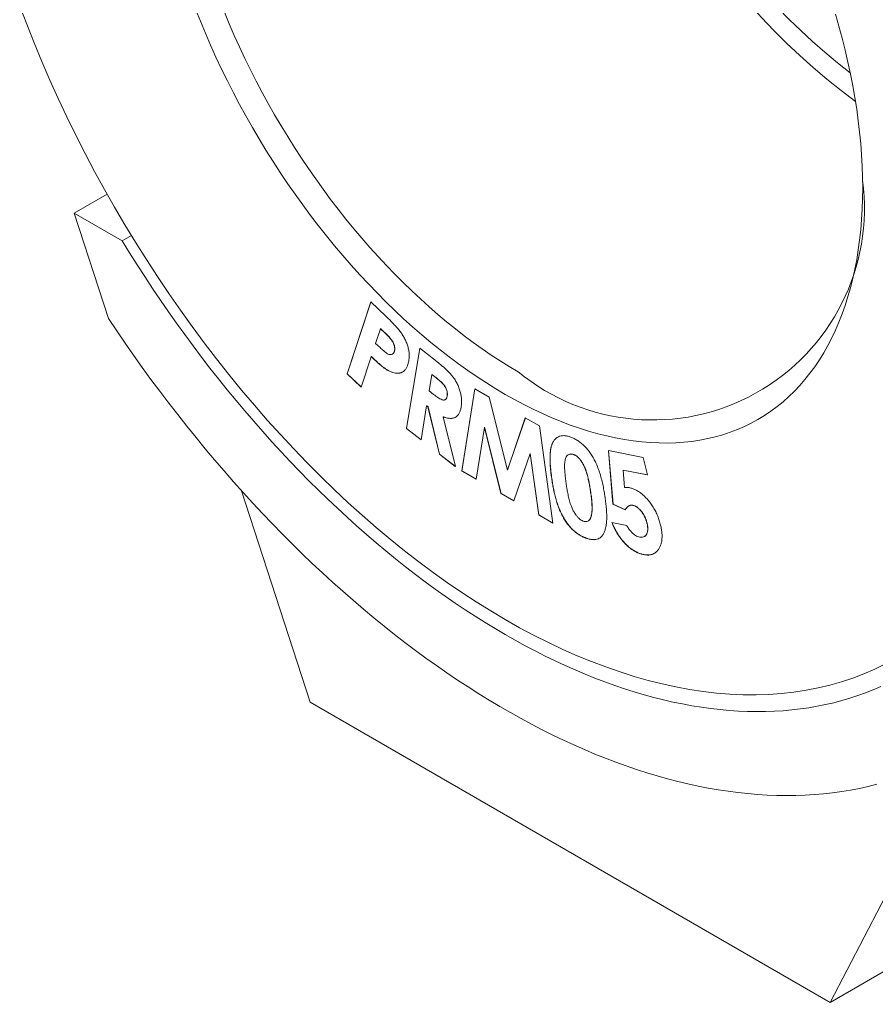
# Model space of a CAD drawing. Header units: inches. Extents: x 0.1 to 10.9, y 0 to 8.5.
# Drawn here: x 8.948 to 9.647, y 6.031 to 6.833 of the extents above; entities that cross this region are included whole.
import ezdxf

# ---------------------------------------------------------------- set-up
doc = ezdxf.new("R2010")
doc.units = ezdxf.units.IN
doc.header["$MEASUREMENT"] = 0

msp = doc.modelspace()

# ---------------------------------------------------------------- linework, layer by layer
at = {"color": 7, "linetype": 'Continuous', "lineweight": 18}
for p, q in [((8.99278, 6.67527), (9.01957, 6.69073)), ((8.99278, 6.67527), (9.02063, 6.58944)), ((9.03179, 6.65274), (8.99278, 6.67527)), ((9.03179, 6.65274), (9.0393, 6.65708)), ((9.21542, 6.5442), (9.23467, 6.6028)), ((9.21553, 6.54426), (9.23474, 6.60273)), ((9.23467, 6.6028), (9.24686, 6.59127)), ((9.24258, 6.58102), (9.23864, 6.56903)), ((9.24268, 6.58108), (9.24258, 6.58102)), ((9.24582, 6.57796), (9.24258, 6.58102)), ((9.24592, 6.57802), (9.24268, 6.58108)), ((9.24592, 6.57802), (9.24582, 6.57796)), ((9.23864, 6.56903), (9.24228, 6.56559)), ((9.25284, 6.56996), (9.25274, 6.5699)), ((9.23517, 6.55821), (9.23507, 6.55815)), ((9.25225, 6.5602), (9.25238, 6.56028)), ((9.25393, 6.56246), (9.25382, 6.5624)), ((9.26383, 6.49953), (9.27467, 6.56502)), ((9.26394, 6.4996), (9.27475, 6.56495)), ((9.27467, 6.56502), (9.28721, 6.55524)), ((9.23507, 6.55815), (9.22691, 6.53335)), ((9.21553, 6.54426), (9.21542, 6.5442)), ((9.22691, 6.53335), (9.21542, 6.5442)), ((9.22695, 6.53347), (9.21553, 6.54426)), ((9.24757, 6.54769), (9.24746, 6.54763)), ((9.28448, 6.5436), (9.28226, 6.5302)), ((9.28459, 6.54366), (9.28448, 6.5436)), ((9.28773, 6.54107), (9.28448, 6.5436)), ((9.28784, 6.54113), (9.28459, 6.54366)), ((9.28784, 6.54113), (9.28773, 6.54107)), ((9.28226, 6.5302), (9.28597, 6.52731)), ((9.29712, 6.52635), (9.29701, 6.52629)), ((9.30886, 6.46489), (9.31946, 6.53192)), ((9.30897, 6.46495), (9.31955, 6.53187)), ((9.31946, 6.53192), (9.33125, 6.52519)), ((9.28036, 6.51812), (9.28025, 6.51806)), ((9.28145, 6.51726), (9.28036, 6.51812)), ((9.29534, 6.5231), (9.29547, 6.52318)), ((9.33125, 6.52519), (9.34612, 6.46571)), ((9.28025, 6.51806), (9.27566, 6.49032)), ((9.28135, 6.5172), (9.28025, 6.51806)), ((9.28145, 6.51726), (9.28135, 6.5172)), ((9.29074, 6.47858), (9.28135, 6.5172)), ((9.29085, 6.47864), (9.28145, 6.51726)), ((9.29388, 6.50913), (9.29378, 6.50907)), ((9.29378, 6.50907), (9.30366, 6.46852)), ((9.34612, 6.46571), (9.36073, 6.50835)), ((9.34622, 6.46578), (9.3608, 6.50831)), ((9.36073, 6.50835), (9.37234, 6.50172)), ((9.26394, 6.4996), (9.26383, 6.49953)), ((9.27566, 6.49032), (9.26383, 6.49953)), ((9.27568, 6.49045), (9.26394, 6.4996)), ((9.32734, 6.50049), (9.32061, 6.45818)), ((9.32744, 6.50055), (9.32734, 6.50049)), ((9.34084, 6.44662), (9.32734, 6.50049)), ((9.34094, 6.44668), (9.32744, 6.50055)), ((9.37234, 6.50172), (9.38334, 6.42233)), ((9.38313, 6.48795), (9.38303, 6.48789)), ((9.29085, 6.47864), (9.29074, 6.47858)), ((9.30366, 6.46852), (9.29074, 6.47858)), ((9.30361, 6.4687), (9.29085, 6.47864)), ((9.36473, 6.47913), (9.35146, 6.44055)), ((9.36483, 6.47919), (9.36473, 6.47913)), ((9.37173, 6.42898), (9.36473, 6.47913)), ((9.37183, 6.42904), (9.36483, 6.47919)), ((9.39583, 6.47822), (9.3957, 6.47814)), ((9.40029, 6.47834), (9.40019, 6.47828)), ((9.42856, 6.48154), (9.45683, 6.47595)), ((9.43228, 6.43791), (9.42856, 6.48154)), ((9.43239, 6.43797), (9.42867, 6.48152)), ((9.45683, 6.47595), (9.46031, 6.46171)), ((9.30897, 6.46495), (9.30886, 6.46489)), ((9.32061, 6.45818), (9.30886, 6.46489)), ((9.32062, 6.45829), (9.30897, 6.46495)), ((9.34622, 6.46578), (9.34612, 6.46571)), ((9.44072, 6.46566), (9.44062, 6.4656)), ((9.44062, 6.4656), (9.44177, 6.45131)), ((9.46031, 6.46171), (9.44062, 6.4656)), ((9.46029, 6.4618), (9.44072, 6.46566)), ((9.38241, 6.45862), (9.3823, 6.45856)), ((9.12925, 6.4488), (9.18523, 6.27632)), ((9.34094, 6.44668), (9.34084, 6.44662)), ((9.35146, 6.44055), (9.34084, 6.44662)), ((9.35149, 6.44065), (9.34094, 6.44668)), ((9.41416, 6.44758), (9.41406, 6.44752)), ((9.43239, 6.43797), (9.43228, 6.43791)), ((9.44233, 6.43324), (9.43228, 6.43791)), ((9.44243, 6.43331), (9.43239, 6.43797)), ((9.44509, 6.4364), (9.44496, 6.43632)), ((9.4485, 6.43693), (9.44839, 6.43687)), ((9.37183, 6.42904), (9.37173, 6.42898)), ((9.38334, 6.42233), (9.37173, 6.42898)), ((9.38332, 6.42247), (9.37183, 6.42904)), ((9.41196, 6.42408), (9.41209, 6.42416)), ((9.41425, 6.42697), (9.41414, 6.42691)), ((9.43145, 6.42278), (9.44351, 6.4204)), ((9.46013, 6.4224), (9.46002, 6.42234)), ((9.41025, 6.41024), (9.41014, 6.41017)), ((9.45779, 6.41137), (9.45792, 6.41145)), ((9.45746, 6.39673), (9.45736, 6.39667)), ((9.18523, 6.27632), (9.60949, 6.0314)), ((9.60949, 6.0314), (10.03376, 6.27632)), ((9.60949, 6.0314), (9.72106, 6.24632))]:
    msp.add_line(p, q, dxfattribs=at)
at = {"color": 7, "linetype": 'Continuous', "lineweight": 18, "flags": 128}
for points in [[(8.94818, 6.84457), (8.95394, 6.82935), (8.95998, 6.81416), (8.96627, 6.799), (8.97283, 6.78388), (8.97964, 6.76882), (8.9867, 6.75383), (8.99401, 6.73891), (9.00155, 6.72407), (9.00933, 6.70934), (9.01734, 6.6947), (9.02558, 6.68019), (9.03403, 6.6658), (9.0427, 6.65155), (9.05157, 6.63744), (9.06064, 6.62349), (9.06991, 6.6097), (9.07937, 6.59609), (9.089, 6.58266), (9.09882, 6.56942), (9.1088, 6.55639), (9.11894, 6.54357), (9.12924, 6.53097), (9.13968, 6.51859), (9.15026, 6.50645), (9.16098, 6.49456), (9.17182, 6.48292), (9.18278, 6.47155), (9.19386, 6.46044), (9.20503, 6.44961), (9.2163, 6.43906), (9.22766, 6.4288), (9.2391, 6.41885), (9.25061, 6.40919), (9.26218, 6.39985), (9.27381, 6.39083), (9.28549, 6.38213), (9.29721, 6.37377), (9.30896, 6.36574), (9.32074, 6.35805), (9.33253, 6.3507), (9.34433, 6.34371), (9.35613, 6.33708), (9.36792, 6.33081), (9.3797, 6.3249), (9.39145, 6.31936), (9.40317, 6.3142), (9.41485, 6.30941), (9.42648, 6.30501), (9.43805, 6.30098), (9.44956, 6.29735), (9.461, 6.2941), (9.47236, 6.29124), (9.48363, 6.28878), (9.4948, 6.28671), (9.50587, 6.28503), (9.51684, 6.28375), (9.52768, 6.28287), (9.5384, 6.28239), (9.54898, 6.28231), (9.55942, 6.28262), (9.56972, 6.28334), (9.57986, 6.28445), (9.58984, 6.28596), (9.59965, 6.28787), (9.60929, 6.29017), (9.61875, 6.29287), (9.62801, 6.29595), (9.63709, 6.29943), (9.64596, 6.30329), (9.65463, 6.30754)], [(9.34433, 6.52744), (9.33669, 6.53196), (9.32906, 6.53671), (9.32144, 6.54169), (9.31384, 6.54688), (9.30626, 6.5523), (9.2987, 6.55792), (9.29117, 6.56376), (9.28368, 6.56981), (9.27624, 6.57605), (9.26884, 6.58249), (9.26149, 6.58913), (9.25419, 6.59595), (9.24696, 6.60296), (9.2398, 6.61015), (9.23271, 6.61751), (9.22569, 6.62504), (9.21876, 6.63274), (9.21191, 6.64059), (9.20515, 6.6486), (9.19849, 6.65675), (9.19193, 6.66505), (9.18547, 6.67348), (9.17912, 6.68205), (9.17288, 6.69074), (9.16676, 6.69955), (9.16077, 6.70847), (9.1549, 6.71749), (9.14916, 6.72662), (9.14355, 6.73584), (9.13808, 6.74515), (9.13275, 6.75455), (9.12757, 6.76401), (9.12253, 6.77355), (9.11765, 6.78315), (9.11292, 6.7928), (9.10835, 6.80251), (9.10395, 6.81225), (9.0997, 6.82203), (9.09563, 6.83184), (9.09173, 6.84167)], [(9.11528, 6.83914), (9.11921, 6.82969), (9.12329, 6.82026), (9.12754, 6.81087), (9.13194, 6.80152), (9.1365, 6.79222), (9.1412, 6.78297), (9.14606, 6.77378), (9.15105, 6.76466), (9.15619, 6.75561), (9.16146, 6.74664), (9.16686, 6.73775), (9.17239, 6.72895), (9.17805, 6.72025), (9.18383, 6.71166), (9.18972, 6.70317), (9.19573, 6.6948), (9.20185, 6.68654), (9.20807, 6.67842), (9.2144, 6.67042), (9.22082, 6.66256), (9.22733, 6.65485), (9.23393, 6.64728), (9.24061, 6.63987), (9.24737, 6.63261), (9.25421, 6.62551), (9.26111, 6.61859), (9.26808, 6.61183), (9.27511, 6.60526), (9.28219, 6.59886), (9.28932, 6.59265), (9.2965, 6.58664), (9.30371, 6.58081), (9.31097, 6.57519), (9.31825, 6.56976), (9.32556, 6.56455), (9.33288, 6.55954), (9.34023, 6.55474), (9.34758, 6.55017), (9.35494, 6.54581)], [(9.61381, 6.83759), (9.61664, 6.82777), (9.61928, 6.81797), (9.62173, 6.8082), (9.624, 6.79847), (9.62607, 6.78879), (9.62795, 6.77916), (9.62964, 6.76958), (9.63113, 6.76008), (9.63242, 6.75064), (9.63352, 6.74128), (9.63441, 6.732), (9.63511, 6.72282), (9.63561, 6.71373), (9.63591, 6.70475), (9.63601, 6.69587), (9.63591, 6.68712), (9.63561, 6.67848), (9.63511, 6.66997), (9.63441, 6.66159), (9.63352, 6.65335), (9.63242, 6.64526), (9.63113, 6.63731), (9.62964, 6.62953), (9.62795, 6.6219), (9.62607, 6.61444), (9.624, 6.60715), (9.62173, 6.60003), (9.61928, 6.5931), (9.61664, 6.58635), (9.61381, 6.5798), (9.61079, 6.57343), (9.6076, 6.56727), (9.60422, 6.56131), (9.60066, 6.55556), (9.59693, 6.55002), (9.59303, 6.5447), (9.58895, 6.53959), (9.58471, 6.53471), (9.5803, 6.53005), (9.57574, 6.52563), (9.57101, 6.52143), (9.56613, 6.51747), (9.56109, 6.51375), (9.55591, 6.51026), (9.55058, 6.50702), (9.54511, 6.50403), (9.5395, 6.50128), (9.53376, 6.49878), (9.52789, 6.49653), (9.52189, 6.49453), (9.51578, 6.49279), (9.50954, 6.4913), (9.50319, 6.49007), (9.49673, 6.48909), (9.49017, 6.48837), (9.48351, 6.48791), (9.47675, 6.4877), (9.4699, 6.48776), (9.46297, 6.48807), (9.45595, 6.48864), (9.44886, 6.48946), (9.44169, 6.49055), (9.43446, 6.49189), (9.42717, 6.49348), (9.41982, 6.49533), (9.41242, 6.49743), (9.40497, 6.49979), (9.39748, 6.50239), (9.38996, 6.50524), (9.3824, 6.50834), (9.37482, 6.51168), (9.36721, 6.51526), (9.35959, 6.51909), (9.35196, 6.52314), (9.34433, 6.52744)], [(9.03179, 6.65274), (9.03786, 6.64291), (9.04402, 6.63315), (9.05027, 6.62345), (9.05661, 6.61384), (9.06305, 6.6043), (9.06957, 6.59485), (9.07619, 6.58548), (9.08288, 6.57619), (9.08966, 6.567), (9.09651, 6.5579), (9.10345, 6.5489), (9.11046, 6.54), (9.11754, 6.53119), (9.1247, 6.5225), (9.13192, 6.51391), (9.13921, 6.50543), (9.14657, 6.49706), (9.15398, 6.48881), (9.16146, 6.48067), (9.16899, 6.47266), (9.17658, 6.46477), (9.18422, 6.457), (9.19192, 6.44936), (9.19966, 6.44185), (9.20744, 6.43448), (9.21527, 6.42724), (9.22314, 6.42014), (9.23104, 6.41317), (9.23899, 6.40635), (9.24696, 6.39967), (9.25497, 6.39314), (9.263, 6.38676), (9.27106, 6.38052), (9.27915, 6.37444), (9.28725, 6.36851), (9.29537, 6.36274), (9.30351, 6.35712), (9.31166, 6.35167), (9.31981, 6.34637), (9.32798, 6.34124), (9.33615, 6.33627), (9.34433, 6.33147), (9.3525, 6.32683), (9.36068, 6.32236), (9.36884, 6.31807), (9.377, 6.31394), (9.38515, 6.30999), (9.39329, 6.30621), (9.40141, 6.30261), (9.40951, 6.29918), (9.4176, 6.29593), (9.42565, 6.29286), (9.43369, 6.28997), (9.4417, 6.28726), (9.44967, 6.28473), (9.45761, 6.28238), (9.46552, 6.28021), (9.47339, 6.27823), (9.48122, 6.27643), (9.489, 6.27482), (9.49674, 6.27339), (9.50443, 6.27215), (9.51208, 6.27109), (9.51967, 6.27022), (9.5272, 6.26953), (9.53468, 6.26904), (9.54209, 6.26872), (9.54945, 6.2686), (9.55674, 6.26866), (9.56396, 6.26891), (9.57112, 6.26935), (9.5782, 6.26997), (9.58521, 6.27078), (9.59214, 6.27178), (9.599, 6.27296), (9.60578, 6.27433), (9.61247, 6.27589), (9.61908, 6.27762), (9.62561, 6.27955), (9.63204, 6.28165), (9.63839, 6.28394), (9.64464, 6.28641), (9.6508, 6.28906)], [(9.64747, 6.20932), (9.64044, 6.20757), (9.63333, 6.20599), (9.62614, 6.20461), (9.61887, 6.20341), (9.61152, 6.20239), (9.60409, 6.20157), (9.59659, 6.20093), (9.58903, 6.20047), (9.58139, 6.20021), (9.57368, 6.20013), (9.56591, 6.20024), (9.55808, 6.20054), (9.55019, 6.20102), (9.54224, 6.2017), (9.53423, 6.20256), (9.52617, 6.2036), (9.51806, 6.20484), (9.5099, 6.20625), (9.50169, 6.20786), (9.49344, 6.20965), (9.48514, 6.21162), (9.47681, 6.21378), (9.46844, 6.21613), (9.46003, 6.21865), (9.45159, 6.22136), (9.44312, 6.22425), (9.43463, 6.22732), (9.4261, 6.23057), (9.41756, 6.234), (9.40899, 6.23761), (9.40041, 6.24139), (9.39181, 6.24535), (9.38319, 6.24949), (9.37457, 6.2538), (9.36593, 6.25828), (9.35729, 6.26293), (9.34865, 6.26775), (9.34001, 6.27274), (9.33136, 6.2779), (9.32272, 6.28322), (9.31409, 6.28871), (9.30547, 6.29436), (9.29685, 6.30017), (9.28825, 6.30614), (9.27967, 6.31227), (9.2711, 6.31855), (9.26255, 6.32499), (9.25403, 6.33158), (9.24553, 6.33832), (9.23707, 6.34521), (9.22863, 6.35224), (9.22022, 6.35942), (9.21185, 6.36674), (9.20351, 6.3742), (9.19522, 6.38181), (9.18697, 6.38954), (9.17876, 6.39741), (9.1706, 6.40542), (9.16249, 6.41355), (9.15443, 6.42181), (9.14642, 6.4302), (9.13847, 6.4387), (9.13058, 6.44733), (9.12275, 6.45608), (9.11498, 6.46494), (9.10727, 6.47391), (9.09963, 6.48299), (9.09206, 6.49219), (9.08457, 6.50148), (9.07714, 6.51088), (9.06979, 6.52038), (9.06252, 6.52998), (9.05533, 6.53967), (9.04822, 6.54945), (9.04119, 6.55932), (9.03425, 6.56928), (9.0274, 6.57932), (9.02063, 6.58944)]]:
    msp.add_lwpolyline(points, dxfattribs=at)
at = {"color": 7, "linetype": 'Continuous', "lineweight": 18}
for centre, radius, start, end in [((9.9723, 7.22678), 0.57363, 186.60996, 233.38467), ((9.95346, 7.2159), 0.53748, 187.54834, 232.44628), ((9.46465, 6.67933), 0.17282, 230.59067, 7.56538)]:
    msp.add_arc(centre, radius, start, end, dxfattribs=at)
for points, knots in [([(9.24686, 6.59127), (9.24765, 6.59052), (9.24923, 6.58901), (9.25157, 6.58668), (9.25389, 6.58427), (9.25616, 6.58176), (9.25835, 6.57913), (9.26041, 6.5763), (9.2622, 6.57325), (9.26375, 6.57003), (9.26489, 6.56669), (9.26569, 6.56336), (9.26607, 6.56014), (9.26604, 6.55714), (9.26568, 6.55434), (9.26519, 6.55269), (9.26495, 6.55187)], [0, 0, 0, 0, 0.070034, 0.140067, 0.210103, 0.280125, 0.350152, 0.420153, 0.490123, 0.560102, 0.633393, 0.706683, 0.779993, 0.853324, 0.926651, 1, 1, 1, 1]), ([(9.25274, 6.5699), (9.25218, 6.57078), (9.25107, 6.57252), (9.2492, 6.57458), (9.24745, 6.57639), (9.24636, 6.57744), (9.24582, 6.57796)], [0, 0, 0, 0, 0.279295, 0.559511, 0.779715, 1, 1, 1, 1]), ([(9.25284, 6.56996), (9.25229, 6.57084), (9.25118, 6.57259), (9.2493, 6.57464), (9.24756, 6.57645), (9.24647, 6.5775), (9.24592, 6.57802)], [0, 0, 0, 0, 0.279295, 0.559511, 0.779715, 1, 1, 1, 1]), ([(9.25382, 6.5624), (9.25393, 6.56278), (9.25414, 6.56354), (9.25423, 6.56486), (9.25408, 6.5664), (9.25361, 6.56813), (9.25303, 6.56931), (9.25274, 6.5699)], [0, 0, 0, 0, 0.186727, 0.373667, 0.560401, 0.780054, 1, 1, 1, 1]), ([(9.25393, 6.56246), (9.25403, 6.56284), (9.25425, 6.5636), (9.25434, 6.56492), (9.25419, 6.56646), (9.25371, 6.56819), (9.25313, 6.56937), (9.25284, 6.56996)], [0, 0, 0, 0, 0.186727, 0.373667, 0.560401, 0.780054, 1, 1, 1, 1]), ([(9.24757, 6.54769), (9.24638, 6.54853), (9.24401, 6.5502), (9.23989, 6.55383), (9.23696, 6.55655), (9.23517, 6.55821)], [0, 0, 0, 0, 0.279853, 0.559918, 1, 1, 1, 1]), ([(9.24228, 6.56559), (9.24272, 6.56518), (9.24359, 6.56436), (9.24491, 6.56318), (9.24625, 6.56206), (9.2476, 6.561), (9.2489, 6.56026), (9.2501, 6.55986), (9.25113, 6.55983), (9.25207, 6.56005), (9.25284, 6.56059), (9.25343, 6.56139), (9.25369, 6.56206), (9.25382, 6.5624)], [0, 0, 0, 0, 0.100051, 0.200075, 0.300125, 0.40018, 0.500038, 0.583434, 0.666715, 0.750002, 0.833307, 0.916655, 1, 1, 1, 1]), ([(9.25235, 6.5603), (9.25255, 6.56042), (9.25301, 6.5607), (9.25353, 6.56145), (9.2538, 6.56213), (9.25393, 6.56246)], [0, 0, 0, 0, 0.26935, 0.634679, 1, 1, 1, 1]), ([(9.24746, 6.54763), (9.24628, 6.54846), (9.24391, 6.55014), (9.23979, 6.55377), (9.23686, 6.55649), (9.23507, 6.55815)], [0, 0, 0, 0, 0.279853, 0.559918, 1, 1, 1, 1]), ([(9.26495, 6.55187), (9.26466, 6.55109), (9.26408, 6.54954), (9.26287, 6.54757), (9.26131, 6.54606), (9.25946, 6.545), (9.2573, 6.54459), (9.25499, 6.54461), (9.25254, 6.54518), (9.25001, 6.54617), (9.24831, 6.54714), (9.24746, 6.54763)], [0, 0, 0, 0, 0.112031, 0.224052, 0.336019, 0.448003, 0.55998, 0.669963, 0.779958, 0.889977, 1, 1, 1, 1]), ([(9.28721, 6.55524), (9.28802, 6.5546), (9.28965, 6.55333), (9.29208, 6.55134), (9.29448, 6.54924), (9.29686, 6.54706), (9.29919, 6.54473), (9.30142, 6.54216), (9.30343, 6.5393), (9.30518, 6.53617), (9.30662, 6.53288), (9.30771, 6.52952), (9.30846, 6.5262), (9.3088, 6.52303), (9.30882, 6.52001), (9.30856, 6.51817), (9.30844, 6.51726)], [0, 0, 0, 0, 0.070019, 0.140038, 0.210057, 0.280071, 0.35008, 0.420053, 0.490063, 0.560073, 0.633413, 0.70676, 0.780061, 0.853361, 0.926662, 1, 1, 1, 1]), ([(9.26052, 6.54573), (9.2602, 6.54553), (9.25927, 6.54495), (9.2574, 6.54467), (9.2551, 6.54467), (9.25265, 6.54525), (9.25012, 6.54623), (9.24842, 6.5472), (9.24757, 6.54769)], [0, 0, 0, 0, 0.099263, 0.281984, 0.461452, 0.640939, 0.820467, 1, 1, 1, 1]), ([(9.29701, 6.52629), (9.29706, 6.52671), (9.29716, 6.52756), (9.29706, 6.52898), (9.29671, 6.53049), (9.29616, 6.53202), (9.2954, 6.5335), (9.29433, 6.53513), (9.29288, 6.53671), (9.29119, 6.53826), (9.28947, 6.5397), (9.28831, 6.54062), (9.28773, 6.54107)], [0, 0, 0, 0, 0.083335, 0.166715, 0.249957, 0.333314, 0.416656, 0.499935, 0.624828, 0.749884, 0.874934, 1, 1, 1, 1]), ([(9.29712, 6.52635), (9.29717, 6.52678), (9.29727, 6.52762), (9.29716, 6.52904), (9.29681, 6.53055), (9.29627, 6.53208), (9.2955, 6.53356), (9.29444, 6.5352), (9.29299, 6.53677), (9.2913, 6.53832), (9.28958, 6.53977), (9.28842, 6.54068), (9.28784, 6.54113)], [0, 0, 0, 0, 0.083335, 0.166715, 0.249957, 0.333314, 0.416656, 0.499935, 0.624828, 0.749884, 0.874934, 1, 1, 1, 1]), ([(9.28597, 6.52731), (9.28654, 6.52687), (9.28768, 6.526), (9.28939, 6.52482), (9.29112, 6.52378), (9.29265, 6.52306), (9.29395, 6.52274), (9.29494, 6.52285), (9.29576, 6.52332), (9.29638, 6.52411), (9.29677, 6.52513), (9.29693, 6.52591), (9.29701, 6.52629)], [0, 0, 0, 0, 0.124988, 0.250011, 0.374986, 0.499833, 0.583079, 0.666439, 0.749844, 0.833264, 0.916574, 1, 1, 1, 1]), ([(9.29544, 6.52321), (9.29557, 6.52328), (9.29599, 6.52349), (9.29648, 6.52418), (9.29688, 6.52519), (9.29704, 6.52597), (9.29712, 6.52635)], [0, 0, 0, 0, 0.140249, 0.426954, 0.713278, 1, 1, 1, 1]), ([(9.30844, 6.51726), (9.30828, 6.51641), (9.30795, 6.51472), (9.30711, 6.51251), (9.30599, 6.51059), (9.3045, 6.50913), (9.30272, 6.50817), (9.30068, 6.50776), (9.29848, 6.50781), (9.29617, 6.50823), (9.29457, 6.50879), (9.29378, 6.50907)], [0, 0, 0, 0, 0.112037, 0.224048, 0.336023, 0.447997, 0.559972, 0.669947, 0.779944, 0.889974, 1, 1, 1, 1]), ([(9.30388, 6.50891), (9.30352, 6.5087), (9.30259, 6.50814), (9.30078, 6.50783), (9.29859, 6.50787), (9.29627, 6.50829), (9.29468, 6.50885), (9.29388, 6.50913)], [0, 0, 0, 0, 0.136103, 0.352015, 0.56797, 0.78399, 1, 1, 1, 1]), ([(9.3823, 6.45856), (9.38202, 6.46057), (9.38147, 6.46459), (9.38098, 6.47048), (9.38084, 6.47542), (9.38101, 6.47941), (9.38138, 6.48249), (9.38197, 6.48541), (9.38267, 6.48707), (9.38303, 6.48789)], [0, 0, 0, 0, 0.186673, 0.373335, 0.559989, 0.670003, 0.779994, 0.890027, 1, 1, 1, 1]), ([(9.38241, 6.45862), (9.38213, 6.46063), (9.38158, 6.46465), (9.38109, 6.47054), (9.38094, 6.47549), (9.38111, 6.47948), (9.38149, 6.48255), (9.38208, 6.48547), (9.38278, 6.48713), (9.38313, 6.48795)], [0, 0, 0, 0, 0.186673, 0.373335, 0.559989, 0.670003, 0.779994, 0.890027, 1, 1, 1, 1]), ([(9.38303, 6.48789), (9.38343, 6.48861), (9.38423, 6.49003), (9.38582, 6.4917), (9.38768, 6.49294), (9.38988, 6.49365), (9.39235, 6.49382), (9.39503, 6.49348), (9.39689, 6.49286), (9.39783, 6.49255)], [0, 0, 0, 0, 0.140007, 0.280045, 0.419987, 0.560034, 0.706625, 0.853331, 1, 1, 1, 1]), ([(9.38313, 6.48795), (9.38354, 6.48866), (9.38434, 6.49008), (9.38575, 6.49163), (9.38684, 6.49228), (9.38729, 6.49255)], [0, 0, 0, 0, 0.369364, 0.738807, 1, 1, 1, 1]), ([(9.39783, 6.49255), (9.39876, 6.49218), (9.40063, 6.49143), (9.40348, 6.48981), (9.40631, 6.48779), (9.40905, 6.4853), (9.41165, 6.48247), (9.41401, 6.47926), (9.41612, 6.47584), (9.41818, 6.47188), (9.4201, 6.46742), (9.42178, 6.46253), (9.42312, 6.45766), (9.42419, 6.45285), (9.42511, 6.44808), (9.42558, 6.44494), (9.42582, 6.44337)], [0, 0, 0, 0, 0.062502, 0.124997, 0.187477, 0.249968, 0.312449, 0.37493, 0.437407, 0.499909, 0.583233, 0.666566, 0.74992, 0.833279, 0.916637, 1, 1, 1, 1]), ([(9.40019, 6.47828), (9.39962, 6.47846), (9.3985, 6.4788), (9.39696, 6.47872), (9.39563, 6.4782), (9.39454, 6.47726), (9.3938, 6.47587), (9.3933, 6.47424), (9.393, 6.47244), (9.39277, 6.46993), (9.3928, 6.46657), (9.39312, 6.46242), (9.39357, 6.4582), (9.39397, 6.45534), (9.39417, 6.45392)], [0, 0, 0, 0, 0.062492, 0.124985, 0.187493, 0.249914, 0.312361, 0.374877, 0.437391, 0.499906, 0.624894, 0.749921, 0.874958, 1, 1, 1, 1]), ([(9.40029, 6.47834), (9.39973, 6.47851), (9.3986, 6.47886), (9.39707, 6.4788), (9.39624, 6.4784), (9.39582, 6.47821)], [0, 0, 0, 0, 0.337165, 0.674334, 1, 1, 1, 1]), ([(9.41406, 6.44752), (9.41384, 6.4489), (9.41342, 6.45166), (9.41263, 6.45586), (9.41169, 6.4601), (9.4106, 6.46391), (9.40942, 6.46727), (9.4081, 6.47011), (9.40661, 6.47259), (9.40507, 6.47468), (9.40351, 6.47629), (9.40184, 6.47758), (9.40074, 6.47805), (9.40019, 6.47828)], [0, 0, 0, 0, 0.125057, 0.250106, 0.375166, 0.500192, 0.583532, 0.66684, 0.750163, 0.812664, 0.875079, 0.937528, 1, 1, 1, 1]), ([(9.41416, 6.44758), (9.41395, 6.44896), (9.41353, 6.45172), (9.41274, 6.45592), (9.4118, 6.46016), (9.41071, 6.46398), (9.40953, 6.46733), (9.4082, 6.47017), (9.40672, 6.47266), (9.40517, 6.47474), (9.40361, 6.47635), (9.40195, 6.47764), (9.40084, 6.47811), (9.40029, 6.47834)], [0, 0, 0, 0, 0.125057, 0.250106, 0.375166, 0.500192, 0.583532, 0.66684, 0.750163, 0.812664, 0.875079, 0.937528, 1, 1, 1, 1]), ([(9.41014, 6.41017), (9.40922, 6.41054), (9.40737, 6.41128), (9.40456, 6.41283), (9.40176, 6.41478), (9.39904, 6.41718), (9.39646, 6.41998), (9.39411, 6.42313), (9.392, 6.4265), (9.39006, 6.43017), (9.38828, 6.4341), (9.38676, 6.43824), (9.38553, 6.44238), (9.38451, 6.44648), (9.38365, 6.45054), (9.3829, 6.45458), (9.3825, 6.45723), (9.3823, 6.45856)], [0, 0, 0, 0, 0.0624937, 0.1249973, 0.1874794, 0.2499681, 0.312439, 0.3749211, 0.4374051, 0.4999043, 0.5713331, 0.6427554, 0.7141955, 0.7856518, 0.8570939, 0.9285488, 1, 1, 1, 1]), ([(9.41025, 6.41024), (9.40932, 6.4106), (9.40747, 6.41134), (9.40466, 6.4129), (9.40186, 6.41484), (9.39914, 6.41724), (9.39656, 6.42004), (9.39421, 6.42319), (9.39211, 6.42656), (9.39016, 6.43023), (9.38839, 6.43416), (9.38687, 6.43831), (9.38564, 6.44244), (9.38461, 6.44654), (9.38376, 6.4506), (9.383, 6.45464), (9.3826, 6.45729), (9.38241, 6.45862)], [0, 0, 0, 0, 0.0624937, 0.1249973, 0.1874794, 0.2499681, 0.312439, 0.3749211, 0.4374051, 0.4999043, 0.5713331, 0.6427554, 0.7141955, 0.7856518, 0.8570939, 0.9285488, 1, 1, 1, 1]), ([(9.39417, 6.45392), (9.39437, 6.45257), (9.39478, 6.44987), (9.39557, 6.44576), (9.39654, 6.4416), (9.39761, 6.43786), (9.39886, 6.43459), (9.4002, 6.43182), (9.40172, 6.42944), (9.40327, 6.42745), (9.40482, 6.42593), (9.40646, 6.42474), (9.40754, 6.42428), (9.40808, 6.42404)], [0, 0, 0, 0, 0.125055, 0.250108, 0.375151, 0.500155, 0.583508, 0.666814, 0.750105, 0.812574, 0.875051, 0.937545, 1, 1, 1, 1]), ([(9.41414, 6.42691), (9.41445, 6.42798), (9.41506, 6.43012), (9.41523, 6.43392), (9.41513, 6.43808), (9.41472, 6.44263), (9.41428, 6.44589), (9.41406, 6.44752)], [0, 0, 0, 0, 0.1864962, 0.3731619, 0.5598667, 0.7799258, 1, 1, 1, 1]), ([(9.41425, 6.42697), (9.41456, 6.42804), (9.41517, 6.43018), (9.41533, 6.43398), (9.41523, 6.43814), (9.41483, 6.44269), (9.41438, 6.44595), (9.41416, 6.44758)], [0, 0, 0, 0, 0.1864962, 0.3731619, 0.5598667, 0.7799258, 1, 1, 1, 1]), ([(9.44177, 6.45131), (9.44242, 6.45141), (9.4436, 6.45159), (9.4449, 6.4514), (9.44548, 6.45131)], [0, 0, 0, 0, 0.560091, 1, 1, 1, 1]), ([(9.44548, 6.45131), (9.44631, 6.45112), (9.44797, 6.45073), (9.45056, 6.44966), (9.45317, 6.4482), (9.45576, 6.44632), (9.45828, 6.44406), (9.46068, 6.44149), (9.463, 6.43857), (9.4652, 6.43532), (9.46717, 6.43176), (9.46881, 6.4281), (9.47015, 6.42439), (9.4708, 6.42194), (9.47112, 6.42071)], [0, 0, 0, 0, 0.080009, 0.160023, 0.240017, 0.320013, 0.400005, 0.480011, 0.560015, 0.648, 0.735987, 0.823974, 0.911991, 1, 1, 1, 1]), ([(9.42582, 6.44337), (9.42604, 6.44182), (9.42647, 6.43871), (9.42692, 6.43413), (9.42721, 6.42963), (9.42722, 6.42527), (9.42689, 6.42111), (9.42612, 6.41766), (9.42513, 6.41479), (9.42392, 6.41253), (9.42232, 6.41074), (9.42039, 6.40946), (9.41809, 6.40887), (9.41557, 6.40883), (9.41291, 6.40925), (9.41106, 6.40987), (9.41014, 6.41017)], [0, 0, 0, 0, 0.0833642, 0.1667222, 0.2500835, 0.3334355, 0.4167683, 0.5000894, 0.5625926, 0.6251, 0.6875688, 0.750041, 0.8125146, 0.8749882, 0.9374868, 1, 1, 1, 1]), ([(9.44839, 6.43687), (9.44788, 6.43693), (9.44684, 6.43707), (9.44551, 6.43666), (9.44426, 6.43593), (9.4432, 6.43476), (9.44262, 6.43375), (9.44233, 6.43324)], [0, 0, 0, 0, 0.1866705, 0.3732619, 0.5599117, 0.7799916, 1, 1, 1, 1]), ([(9.4485, 6.43693), (9.44798, 6.43699), (9.44695, 6.43712), (9.44583, 6.43682), (9.44528, 6.43646), (9.4451, 6.43635)], [0, 0, 0, 0, 0.40653, 0.812888, 1, 1, 1, 1]), ([(9.46002, 6.42234), (9.45977, 6.42324), (9.45928, 6.42504), (9.45813, 6.42775), (9.45663, 6.43034), (9.45497, 6.43251), (9.45329, 6.43426), (9.45166, 6.43554), (9.44999, 6.43645), (9.44893, 6.43673), (9.44839, 6.43687)], [0, 0, 0, 0, 0.139949, 0.279843, 0.419729, 0.559652, 0.66972, 0.779857, 0.88988, 1, 1, 1, 1]), ([(9.46013, 6.4224), (9.45988, 6.4233), (9.45939, 6.4251), (9.45824, 6.42782), (9.45674, 6.4304), (9.45508, 6.43257), (9.4534, 6.43432), (9.45176, 6.43561), (9.4501, 6.43651), (9.44903, 6.43679), (9.4485, 6.43693)], [0, 0, 0, 0, 0.139949, 0.279843, 0.419729, 0.559652, 0.66972, 0.779857, 0.88988, 1, 1, 1, 1]), ([(9.40808, 6.42404), (9.4086, 6.42388), (9.40965, 6.42355), (9.41107, 6.42366), (9.41235, 6.42422), (9.41342, 6.42531), (9.4139, 6.42638), (9.41414, 6.42691)], [0, 0, 0, 0, 0.186726, 0.37335, 0.559884, 0.779841, 1, 1, 1, 1]), ([(9.41206, 6.42419), (9.41215, 6.42423), (9.41273, 6.42447), (9.41351, 6.42539), (9.414, 6.42645), (9.41425, 6.42697)], [0, 0, 0, 0, 0.09232, 0.545951, 1, 1, 1, 1]), ([(9.45736, 6.39667), (9.45646, 6.39688), (9.45466, 6.39731), (9.45188, 6.39842), (9.44907, 6.39994), (9.44628, 6.40191), (9.44354, 6.40424), (9.44098, 6.4069), (9.43861, 6.40977), (9.43648, 6.41283), (9.43457, 6.41605), (9.43287, 6.41938), (9.43192, 6.42165), (9.43145, 6.42278)], [0, 0, 0, 0, 0.093339, 0.186687, 0.280007, 0.373334, 0.466655, 0.559979, 0.647976, 0.735971, 0.82397, 0.91199, 1, 1, 1, 1]), ([(9.45746, 6.39673), (9.45657, 6.39694), (9.45477, 6.39737), (9.45199, 6.39848), (9.44918, 6.4), (9.44638, 6.40197), (9.44365, 6.4043), (9.44108, 6.40696), (9.43871, 6.40983), (9.43659, 6.41289), (9.43467, 6.41611), (9.43297, 6.41944), (9.43203, 6.42171), (9.43156, 6.42284)], [0, 0, 0, 0, 0.093339, 0.186687, 0.280007, 0.373334, 0.466655, 0.559979, 0.647976, 0.735971, 0.82397, 0.91199, 1, 1, 1, 1]), ([(9.45409, 6.41096), (9.45464, 6.41089), (9.45575, 6.41074), (9.45723, 6.41102), (9.45848, 6.41176), (9.45946, 6.4129), (9.46027, 6.41449), (9.4607, 6.41667), (9.46064, 6.4194), (9.46023, 6.42136), (9.46002, 6.42234)], [0, 0, 0, 0, 0.1120741, 0.224093, 0.3360633, 0.4480854, 0.5601238, 0.7067492, 0.8533252, 1, 1, 1, 1]), ([(9.45787, 6.4115), (9.4581, 6.41162), (9.45876, 6.41196), (9.45956, 6.41297), (9.46038, 6.41455), (9.46081, 6.41673), (9.46075, 6.41946), (9.46033, 6.42142), (9.46013, 6.4224)], [0, 0, 0, 0, 0.082891, 0.23763, 0.392391, 0.594927, 0.797395, 1, 1, 1, 1]), ([(9.44351, 6.4204), (9.44404, 6.41952), (9.44509, 6.41777), (9.44698, 6.41542), (9.4489, 6.41358), (9.45074, 6.41226), (9.45245, 6.41139), (9.45355, 6.41111), (9.45409, 6.41096)], [0, 0, 0, 0, 0.186631, 0.373348, 0.559902, 0.70657, 0.853295, 1, 1, 1, 1]), ([(9.47112, 6.42071), (9.47139, 6.41954), (9.47191, 6.4172), (9.47232, 6.41381), (9.47237, 6.41059), (9.47208, 6.40758), (9.4714, 6.40488), (9.47039, 6.40249), (9.46906, 6.40034), (9.46736, 6.39854), (9.46527, 6.39719), (9.46285, 6.39645), (9.46021, 6.39623), (9.45831, 6.39652), (9.45736, 6.39667)], [0, 0, 0, 0, 0.080014, 0.160027, 0.24002, 0.320023, 0.400043, 0.48002, 0.560048, 0.648043, 0.736015, 0.824005, 0.911994, 1, 1, 1, 1]), ([(9.42104, 6.41003), (9.42085, 6.40989), (9.42001, 6.40931), (9.41818, 6.40895), (9.41568, 6.40888), (9.41301, 6.40931), (9.41117, 6.40993), (9.41025, 6.41024)], [0, 0, 0, 0, 0.072825, 0.304559, 0.536293, 0.768119, 1, 1, 1, 1]), ([(9.46603, 6.39781), (9.46579, 6.39765), (9.46488, 6.39703), (9.46294, 6.39654), (9.46032, 6.39628), (9.45841, 6.39658), (9.45746, 6.39673)], [0, 0, 0, 0, 0.1014012, 0.4009168, 0.7004315, 1, 1, 1, 1])]:
    msp.add_open_spline(points, degree=3, knots=knots, dxfattribs=at)

doc.saveas('drawing.dxf')
